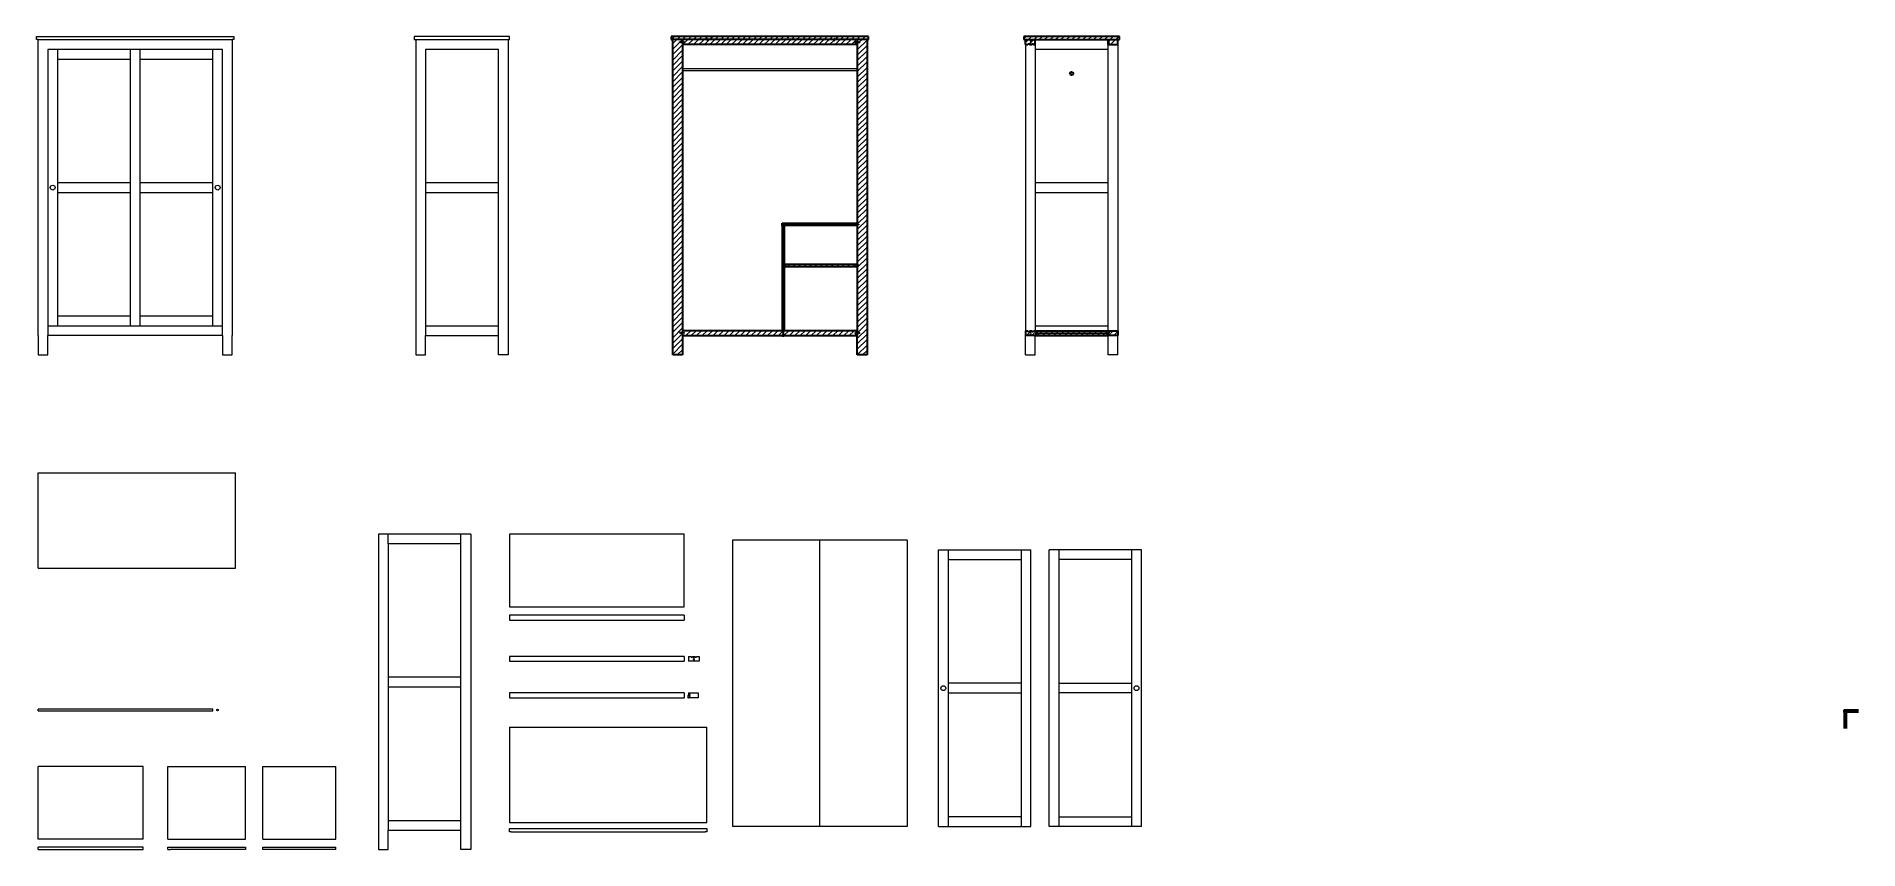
# Model space of a CAD drawing. Header units: millimetres. Extents: x 1047 to 2173, y 1459 to 1962.
import ezdxf

# ---------------------------------------------------------------- set-up
doc = ezdxf.new("R2010")
doc.units = ezdxf.units.MM
doc.linetypes.add('DASHED', pattern=[0.75, 0.5, -0.25])
for name, color, linetype, lineweight in [('arredi', 7, 'Continuous', 30), ('sezionata', 2, 'Continuous', 18), ('Struttura', 8, 'Continuous', 18)]:
    doc.layers.add(name, color=color, linetype=linetype, lineweight=lineweight)
doc.layers.add('giunzioni', color=5, linetype='Continuous')

msp = doc.modelspace()

# ---------------------------------------------------------------- linework, layer by layer
at = {"layer": 'arredi'}
for p, q in [((1561.1, 1962.1), (1439.1, 1962.1)), ((1439.1, 1962.1), (1439.1, 1960.1)), ((1439.1, 1960.1), (1440.1, 1960.1)), ((1560.1, 1960.1), (1440.1, 1960.1)), ((1440.1, 1765.1), (1440.1, 1960.1)), ((1446.1, 1960.1), (1446.1, 1765.1)), ((1554.1, 1960.1), (1554.1, 1777.1)), ((1560.1, 1960.1), (1560.1, 1765.1)), ((1560.1, 1960.1), (1561.1, 1960.1)), ((1561.1, 1960.1), (1561.1, 1962.1)), ((1716.1, 1962.1), (1657.1, 1962.1)), ((1657.1, 1962.1), (1657.1, 1960.1)), ((1657.1, 1960.1), (1716.1, 1960.1)), ((1657.1, 1960.1), (1658.1, 1960.1)), ((1658.1, 1957.1), (1658.1, 1960.1)), ((1664.1, 1957.1), (1664.1, 1960.1)), ((1709.1, 1957.1), (1709.1, 1960.1)), ((1715.1, 1957.1), (1715.1, 1960.1)), ((1716.1, 1960.1), (1716.1, 1962.1)), ((1554.1, 1957.1), (1446.1, 1957.1)), ((1658.1, 1957.1), (1659.6, 1957.1)), ((1659.6, 1957.1), (1659.6, 1957.6)), ((1659.6, 1957.6), (1660.6, 1957.6)), ((1660.6, 1957.6), (1660.6, 1957.1)), ((1660.6, 1957.1), (1662.1, 1957.1)), ((1662.1, 1957.1), (1662.1, 1957.6)), ((1662.1, 1957.6), (1663.1, 1957.6)), ((1663.1, 1957.6), (1663.1, 1957.1)), ((1663.1, 1957.1), (1664.1, 1957.1)), ((1709.1, 1957.1), (1715.1, 1957.1)), ((1507.6, 1845.1), (1507.6, 1846.6)), ((1507.6, 1846.6), (1554.1, 1846.6)), ((1554.1, 1845.1), (1507.6, 1845.1)), ((1507.6, 1845.1), (1507.6, 1780.1)), ((1508.1, 1845.8), (1508.1, 1845.1)), ((1508.1, 1845.8), (1508.5, 1845.8)), ((1508.1, 1844.3), (1508.1, 1845.1)), ((1508.1, 1844.3), (1508.5, 1844.3)), ((1508.5, 1845.8), (1508.5, 1845.1)), ((1508.5, 1844.3), (1508.5, 1845.1)), ((1509.1, 1780.1), (1509.1, 1845.1)), ((1553.3, 1846), (1554.1, 1846)), ((1553.3, 1846), (1553.3, 1845.6)), ((1553.3, 1845.6), (1554.1, 1845.6)), ((1554.8, 1846), (1554.1, 1846)), ((1554.8, 1845.6), (1554.1, 1845.6)), ((1554.8, 1846), (1554.8, 1845.6)), ((1509.1, 1821.2), (1554.1, 1821.2)), ((1554.1, 1819.7), (1509.1, 1819.7)), ((1554.1, 1780.1), (1446.1, 1780.1)), ((1554.1, 1777.1), (1554.1, 1780.1)), ((1658.1, 1780.1), (1659.6, 1780.1)), ((1658.1, 1780.1), (1658.1, 1777.1)), ((1659.6, 1780.1), (1659.6, 1779.6)), ((1660.6, 1779.6), (1660.6, 1780.1)), ((1660.6, 1780.1), (1662.1, 1780.1)), ((1662.1, 1780.1), (1662.1, 1779.6)), ((1663.1, 1779.6), (1663.1, 1780.1)), ((1663.1, 1780.1), (1664.1, 1780.1)), ((1664.1, 1780.1), (1664.1, 1778.6)), ((1664.1, 1780.1), (1709.1, 1780.1)), ((1709.1, 1780.1), (1715.1, 1780.1)), ((1715.1, 1780.1), (1715.1, 1777.1)), ((1446.1, 1777.1), (1554.1, 1777.1)), ((1554.1, 1765.1), (1554.1, 1777.1)), ((1664.1, 1777.1), (1658.1, 1777.1)), ((1659.6, 1779.6), (1660.6, 1779.6)), ((1662.1, 1779.6), (1663.1, 1779.6)), ((1664.1, 1778.6), (1664.6, 1778.6)), ((1664.1, 1777.1), (1709.1, 1777.1)), ((1664.6, 1778.6), (1664.6, 1777.1)), ((1664.6, 1778.6), (1709.1, 1778.6)), ((1708.6, 1778.6), (1708.6, 1777.1)), ((1715.1, 1777.1), (1709.1, 1777.1)), ((1446.1, 1765.1), (1440.1, 1765.1)), ((1560.1, 1765.1), (1554.1, 1765.1)), ((2164.2, 1544.2), (2164.2, 1545.7)), ((2164.2, 1545.7), (2173.1, 1545.7)), ((2173.1, 1544.2), (2164.2, 1544.2)), ((2164.2, 1544.2), (2164.2, 1534.2)), ((2165.7, 1534.2), (2165.7, 1544.2))]:
    msp.add_line(p, q, dxfattribs=at)
msp.add_circle((1686.6, 1939.1), 1, dxfattribs=at)
at = {"layer": 'giunzioni'}
for p, q in [((1461.6, 1960.7), (1461.7, 1960.8)), ((1461.6, 1960.7), (1461.6, 1959.4)), ((1461.9, 1960.8), (1461.7, 1960.8)), ((1462, 1960.7), (1461.9, 1960.8)), ((1462, 1960.7), (1462, 1959.4)), ((1539.7, 1960.7), (1539.8, 1960.8)), ((1539.7, 1960.7), (1539.7, 1959.4)), ((1540, 1960.8), (1539.8, 1960.8)), ((1540, 1960.7), (1540, 1960.8)), ((1540, 1960.7), (1540, 1959.4)), ((1444.2, 1958.7), (1444.2, 1958.6)), ((1444.3, 1958.5), (1444.4, 1958.8)), ((1444.4, 1958.5), (1444.4, 1958.8)), ((1444.4, 1958.5), (1444.5, 1958.8)), ((1444.5, 1958.5), (1444.6, 1958.8)), ((1444.6, 1958.5), (1444.7, 1958.8)), ((1444.7, 1958.5), (1444.7, 1958.8)), ((1444.7, 1958.5), (1444.8, 1958.8)), ((1444.8, 1958.5), (1444.9, 1958.8)), ((1444.9, 1958.9), (1444.9, 1958.4)), ((1446.1, 1958.8), (1445, 1958.8)), ((1445, 1958.6), (1445, 1958.6)), ((1445, 1958.5), (1446.1, 1958.5)), ((1445, 1958.5), (1445, 1958.5)), ((1445.1, 1958.7), (1446, 1958.7)), ((1446, 1958.7), (1445.1, 1958.7)), ((1446, 1958.6), (1445.1, 1958.6)), ((1446, 1958.6), (1445.1, 1958.6)), ((1446.1, 1958.6), (1446.1, 1958.6)), ((1446.1, 1958.5), (1446.1, 1958.5)), ((1446.2, 1958.9), (1446.2, 1958.4)), ((1446.4, 1958.7), (1446.2, 1958.7)), ((1446.4, 1958.6), (1446.2, 1958.6)), ((1461.6, 1959.4), (1461.7, 1959.4)), ((1461.7, 1959.4), (1461.9, 1959.4)), ((1461.9, 1959.4), (1461.7, 1959.4)), ((1462, 1959.4), (1461.9, 1959.4)), ((1539.7, 1959.4), (1539.8, 1959.4)), ((1539.8, 1959.4), (1540, 1959.4)), ((1540, 1959.4), (1539.8, 1959.4)), ((1540, 1959.4), (1540, 1959.4)), ((1553.5, 1958.6), (1553.7, 1958.6)), ((1553.5, 1958.5), (1553.7, 1958.5)), ((1553.7, 1958.7), (1553.7, 1958.3)), ((1553.8, 1958.6), (1554.8, 1958.6)), ((1553.8, 1958.5), (1553.8, 1958.5)), ((1554.8, 1958.4), (1553.8, 1958.4)), ((1553.8, 1958.4), (1553.8, 1958.4)), ((1554.8, 1958.6), (1553.9, 1958.6)), ((1553.9, 1958.6), (1554.8, 1958.6)), ((1553.9, 1958.5), (1554.8, 1958.5)), ((1553.9, 1958.4), (1554.8, 1958.4)), ((1554.8, 1958.5), (1554.8, 1958.5)), ((1554.8, 1958.4), (1554.8, 1958.4)), ((1555, 1958.7), (1555, 1958.3)), ((1555.1, 1958.4), (1555, 1958.6)), ((1555.2, 1958.4), (1555.1, 1958.6)), ((1555.2, 1958.4), (1555.2, 1958.6)), ((1555.3, 1958.4), (1555.2, 1958.6)), ((1555.4, 1958.4), (1555.3, 1958.6)), ((1555.5, 1958.4), (1555.4, 1958.6)), ((1555.4, 1958.4), (1555.4, 1958.6)), ((1555.6, 1958.4), (1555.5, 1958.6)), ((1555.7, 1958.6), (1555.7, 1958.4)), ((1508.1, 1845.7), (1508.2, 1845.8)), ((1508.1, 1845.7), (1508.1, 1844.4)), ((1508.1, 1844.4), (1508.2, 1844.4)), ((1508.4, 1845.8), (1508.2, 1845.8)), ((1508.2, 1844.4), (1508.4, 1844.4)), ((1508.4, 1844.4), (1508.2, 1844.4)), ((1508.5, 1845.7), (1508.4, 1845.8)), ((1508.5, 1844.4), (1508.4, 1844.4)), ((1508.5, 1845.7), (1508.5, 1844.4)), ((1553.4, 1846), (1554.7, 1846)), ((1553.4, 1846), (1553.4, 1845.9)), ((1553.4, 1845.9), (1553.4, 1845.7)), ((1553.4, 1845.7), (1554.7, 1845.7)), ((1553.4, 1845.7), (1553.4, 1845.7)), ((1554.7, 1846), (1554.8, 1845.9)), ((1554.7, 1845.7), (1554.8, 1845.7)), ((1554.8, 1845.7), (1554.8, 1845.9)), ((1554.8, 1845.9), (1554.8, 1845.7)), ((1508.4, 1820.6), (1508.4, 1820.4)), ((1508.4, 1820.6), (1509.7, 1820.6)), ((1508.4, 1820.6), (1508.4, 1820.6)), ((1508.4, 1820.3), (1508.4, 1820.4)), ((1508.4, 1820.3), (1509.7, 1820.3)), ((1509.7, 1820.6), (1509.8, 1820.6)), ((1509.7, 1820.3), (1509.8, 1820.4)), ((1509.8, 1820.4), (1509.8, 1820.6)), ((1509.8, 1820.6), (1509.8, 1820.4)), ((1553.4, 1820.7), (1553.4, 1820.5)), ((1553.4, 1820.7), (1554.7, 1820.7)), ((1553.4, 1820.7), (1553.4, 1820.7)), ((1553.4, 1820.4), (1553.4, 1820.5)), ((1553.4, 1820.4), (1554.7, 1820.4)), ((1554.7, 1820.7), (1554.8, 1820.7)), ((1554.7, 1820.4), (1554.8, 1820.5)), ((1554.8, 1820.5), (1554.8, 1820.7)), ((1554.8, 1820.7), (1554.8, 1820.5)), ((1508.1, 1782), (1508.5, 1782.1)), ((1508.1, 1781.8), (1508.5, 1781.8)), ((1508.1, 1781.8), (1508.5, 1781.8)), ((1508.1, 1781.6), (1508.5, 1781.6)), ((1508.1, 1781.4), (1508.5, 1781.4)), ((1508.1, 1781.2), (1508.5, 1781.2)), ((1508.1, 1781), (1508.5, 1781)), ((1508.1, 1780.7), (1508.5, 1780.8)), ((1508.1, 1780.5), (1508.5, 1780.6)), ((1508.1, 1780.3), (1508.5, 1780.3)), ((1508.1, 1780.1), (1508.5, 1780.1)), ((1508.1, 1779.9), (1508.5, 1779.9)), ((1508.1, 1779.7), (1508.5, 1779.7)), ((1508.2, 1781.8), (1508.2, 1782.3)), ((1508.4, 1782.3), (1508.2, 1782.3)), ((1508.2, 1780.8), (1508.2, 1781.8)), ((1508.2, 1778.4), (1508.2, 1781)), ((1508.4, 1781.8), (1508.4, 1782.3)), ((1508.4, 1780.8), (1508.4, 1781.8)), ((1508.4, 1778.4), (1508.4, 1781)), ((1444.2, 1778.9), (1444.2, 1778.8)), ((1444.3, 1778.7), (1444.4, 1778.9)), ((1444.4, 1778.7), (1444.4, 1778.9)), ((1444.4, 1778.7), (1444.5, 1778.9)), ((1444.5, 1778.7), (1444.6, 1778.9)), ((1444.6, 1778.7), (1444.7, 1778.9)), ((1444.7, 1778.7), (1444.7, 1778.9)), ((1444.7, 1778.7), (1444.8, 1778.9)), ((1444.8, 1778.7), (1444.9, 1778.9)), ((1444.9, 1779), (1444.9, 1778.6)), ((1446.1, 1778.9), (1445, 1778.9)), ((1445, 1778.8), (1445, 1778.8)), ((1445, 1778.7), (1446.1, 1778.7)), ((1445, 1778.7), (1445, 1778.7)), ((1445.1, 1778.9), (1446, 1778.9)), ((1446, 1778.9), (1445.1, 1778.9)), ((1446, 1778.8), (1445.1, 1778.8)), ((1446, 1778.7), (1445.1, 1778.7)), ((1446.1, 1778.8), (1446.1, 1778.8)), ((1446.1, 1778.7), (1446.1, 1778.7)), ((1446.2, 1779), (1446.2, 1778.6)), ((1446.4, 1778.9), (1446.2, 1778.9)), ((1446.4, 1778.8), (1446.2, 1778.8)), ((1508.1, 1779.5), (1508.5, 1779.5)), ((1508.1, 1779.5), (1508.5, 1779.5)), ((1508.1, 1779.2), (1508.5, 1779.3)), ((1508.1, 1779), (1508.5, 1779)), ((1508.1, 1778.8), (1508.5, 1778.8)), ((1508.1, 1778.6), (1508.5, 1778.6)), ((1508.1, 1778.4), (1508.5, 1778.4)), ((1508.2, 1778.4), (1508.1, 1778.2)), ((1508.1, 1777.1), (1508.1, 1778.2)), ((1508.1, 1778.2), (1508.5, 1778.2)), ((1508.5, 1778.2), (1508.4, 1778.4)), ((1508.5, 1777.1), (1508.5, 1778.2)), ((1553.5, 1778.7), (1553.7, 1778.7)), ((1553.5, 1778.6), (1553.7, 1778.6)), ((1553.7, 1778.8), (1553.7, 1778.4)), ((1553.8, 1778.8), (1554.8, 1778.8)), ((1553.8, 1778.6), (1553.8, 1778.6)), ((1554.8, 1778.5), (1553.8, 1778.5)), ((1553.8, 1778.5), (1553.8, 1778.5)), ((1554.8, 1778.7), (1553.9, 1778.7)), ((1553.9, 1778.7), (1554.8, 1778.7)), ((1553.9, 1778.6), (1554.8, 1778.6)), ((1553.9, 1778.5), (1554.8, 1778.5)), ((1554.8, 1778.6), (1554.8, 1778.6)), ((1554.8, 1778.5), (1554.8, 1778.5)), ((1555.1, 1778.5), (1555, 1778.8)), ((1555, 1778.8), (1555, 1778.4)), ((1555.2, 1778.5), (1555.1, 1778.8)), ((1555.2, 1778.5), (1555.2, 1778.8)), ((1555.3, 1778.5), (1555.2, 1778.8)), ((1555.4, 1778.5), (1555.3, 1778.8)), ((1555.5, 1778.5), (1555.4, 1778.8)), ((1555.4, 1778.5), (1555.4, 1778.8)), ((1555.6, 1778.5), (1555.5, 1778.8)), ((1555.7, 1778.7), (1555.7, 1778.6)), ((2164.8, 1543.5), (2164.8, 1544.8)), ((2164.8, 1544.8), (2165.2, 1544.8)), ((2164.8, 1543.5), (2165.2, 1543.5)), ((2165.1, 1544.9), (2164.9, 1544.9)), ((2164.9, 1543.5), (2164.9, 1544.8)), ((2165.1, 1543.4), (2164.9, 1543.4)), ((2165, 1543.5), (2165, 1544.8)), ((2165.1, 1543.5), (2165.1, 1544.8)), ((2165.1, 1543.5), (2165.1, 1544.8)), ((2165.2, 1543.5), (2165.2, 1544.8))]:
    msp.add_line(p, q, dxfattribs=at)
at = {"layer": 'giunzioni', "linetype": 'Continuous'}
for p, q in [((1507.7, 1777.1), (1507.7, 1776.9)), ((1509, 1777.1), (1507.7, 1777.1)), ((1508.4, 1776.7), (1508.2, 1776.7)), ((1509, 1777.1), (1509, 1776.9))]:
    msp.add_line(p, q, dxfattribs=at)
at = {"layer": 'giunzioni', "linetype": 'DASHED'}
for p, q in [((1508.5, 1776.9), (1508.1, 1776.9)), ((1508.1, 1776.7), (1508.1, 1776.9)), ((1508.2, 1776.7), (1508.2, 1776.9)), ((1508.4, 1776.7), (1508.4, 1776.9)), ((1508.5, 1776.7), (1508.5, 1776.9))]:
    msp.add_line(p, q, dxfattribs=at)
at = {"layer": 'giunzioni'}
for points in [[(1444.9, 1958.7), (1444.2, 1958.7)], [(1444.2, 1958.6), (1444.9, 1958.6)], [(1555, 1958.6), (1555.7, 1958.6)], [(1555.7, 1958.4), (1555, 1958.4)], [(1444.9, 1778.9), (1444.2, 1778.9)], [(1444.2, 1778.8), (1444.9, 1778.8)], [(1555, 1778.7), (1555.7, 1778.7)], [(1555.7, 1778.6), (1555, 1778.6)]]:
    msp.add_lwpolyline(points, dxfattribs=at)
for centre, radius, start, end in [((1445.1, 1958.9), 0.152, 204.283, 261.9773), ((1445.1, 1958.4), 0.152, 98.0228, 155.7171), ((1445.1, 1958.8), 0.0585, 210, 270), ((1445.1, 1958.6), 0.0585, 90, 180), ((1445.1, 1958.6), 0.0585, 180, 270), ((1445.1, 1958.5), 0.0585, 90, 150), ((1446, 1958.8), 0.0585, 270, 330), ((1446, 1958.6), 0.0585, 0, 90), ((1446, 1958.6), 0.0585, 270, 0), ((1446, 1958.5), 0.0585, 30, 90), ((1446.1, 1958.9), 0.152, 278.0228, 335.7171), ((1446.1, 1958.4), 0.152, 24.283, 81.9773), ((1553.8, 1958.8), 0.152, 204.2829, 261.9772), ((1553.8, 1958.2), 0.152, 98.0227, 155.717), ((1553.9, 1958.5), 0.0585, 90, 180), ((1553.9, 1958.7), 0.0585, 210, 270), ((1553.9, 1958.5), 0.0585, 180, 270), ((1553.9, 1958.4), 0.0585, 90, 150), ((1554.8, 1958.8), 0.152, 278.0227, 335.717), ((1554.8, 1958.5), 0.0585, 360, 90), ((1554.8, 1958.7), 0.0585, 270, 330), ((1554.8, 1958.5), 0.0585, 270, 360), ((1554.8, 1958.2), 0.152, 24.2829, 81.9772), ((1554.8, 1958.4), 0.0585, 30, 90), ((1445.1, 1779.1), 0.152, 204.283, 261.9773), ((1445.1, 1778.6), 0.152, 98.0228, 155.7171), ((1445.1, 1778.8), 0.0585, 90, 180), ((1445.1, 1779), 0.0585, 210, 270), ((1445.1, 1778.8), 0.0585, 180, 270), ((1445.1, 1778.7), 0.0585, 90, 150), ((1446, 1778.8), 0.0585, 0, 90), ((1446, 1779), 0.0585, 270, 330), ((1446, 1778.8), 0.0585, 270, 0), ((1446, 1778.7), 0.0585, 30, 90), ((1446.1, 1779.1), 0.152, 278.0228, 335.7171), ((1446.1, 1778.6), 0.152, 24.283, 81.9773), ((1553.8, 1778.9), 0.152, 204.2829, 261.9772), ((1553.8, 1778.4), 0.152, 98.0227, 155.717), ((1553.9, 1778.8), 0.0585, 210, 270), ((1553.9, 1778.6), 0.0585, 90, 180), ((1553.9, 1778.6), 0.0585, 180, 270), ((1553.9, 1778.5), 0.0585, 90, 150), ((1554.8, 1778.9), 0.152, 278.0227, 335.717), ((1554.8, 1778.8), 0.0585, 270, 330), ((1554.8, 1778.6), 0.0585, 360, 90), ((1554.8, 1778.6), 0.0585, 270, 360), ((1554.8, 1778.4), 0.152, 24.2829, 81.9772), ((1554.8, 1778.5), 0.0585, 30, 90)]:
    msp.add_arc(centre, radius, start, end, dxfattribs=at)
at = {"layer": 'giunzioni', "linetype": 'Continuous'}
for centre, radius, start, end in [((1508.3, 1777.8), 1.1, 235.237, 267.7461), ((1508.3, 1777.9), 1.19, 272.9028, 303.3985)]:
    msp.add_arc(centre, radius, start, end, dxfattribs=at)
at = {"layer": 'giunzioni'}
for points in [[(2164.8, 1544.8), (2164.8, 1544.9), (2164.9, 1544.9), (2164.9, 1544.9)], [(2164.8, 1543.5), (2164.8, 1543.5), (2164.9, 1543.4), (2164.9, 1543.4)], [(2165.2, 1544.8), (2165.2, 1544.9), (2165.2, 1544.9), (2165.1, 1544.9)], [(2165.1, 1543.4), (2165.2, 1543.4), (2165.2, 1543.5), (2165.2, 1543.5)]]:
    msp.add_open_spline(points, degree=3, dxfattribs=at)
at = {"layer": 'sezionata', "linetype": 'Continuous'}
for p, q in [((1439.1, 1960.1), (1441.1, 1962.1)), ((1440.1, 1957.7), (1444.5, 1962.1)), ((1440.1, 1954.3), (1447.9, 1962.1)), ((1446.1, 1957.1), (1451.3, 1962.1)), ((1449.4, 1957.1), (1454.6, 1962.1)), ((1452.8, 1957.1), (1458, 1962.1)), ((1456.2, 1957.1), (1461.4, 1962.1)), ((1462, 1959.5), (1464.7, 1962.1)), ((1462.9, 1957.1), (1468.1, 1962.1)), ((1466.3, 1957.1), (1471.5, 1962.1)), ((1469.7, 1957.1), (1474.8, 1962.1)), ((1473, 1957.1), (1478.2, 1962.1)), ((1476.4, 1957.1), (1481.6, 1962.1)), ((1479.8, 1957.1), (1484.9, 1962.1)), ((1483.1, 1957.1), (1488.3, 1962.1)), ((1486.5, 1957.1), (1491.7, 1962.1)), ((1489.9, 1957.1), (1495, 1962.1)), ((1493.2, 1957.1), (1498.4, 1962.1)), ((1496.6, 1957.1), (1501.8, 1962.1)), ((1500, 1957.1), (1505.1, 1962.1)), ((1503.3, 1957.1), (1508.5, 1962.1)), ((1506.7, 1957.1), (1511.9, 1962.1)), ((1510.1, 1957.1), (1515.2, 1962.1)), ((1513.4, 1957.1), (1518.6, 1962.1)), ((1516.8, 1957.1), (1522, 1962.1)), ((1520.2, 1957.1), (1525.3, 1962.1)), ((1523.5, 1957.1), (1528.7, 1962.1)), ((1526.9, 1957.1), (1532.1, 1962.1)), ((1530.3, 1957.1), (1535.4, 1962.1)), ((1533.6, 1957.1), (1538.8, 1962.1)), ((1540.1, 1960.1), (1542.2, 1962.1)), ((1540.4, 1957.1), (1545.5, 1962.1)), ((1543.7, 1957.1), (1548.9, 1962.1)), ((1547.1, 1957.1), (1552.3, 1962.1)), ((1550.5, 1957.1), (1555.6, 1962.1)), ((1553.8, 1957.1), (1559, 1962.1)), ((1657.1, 1960.7), (1658.5, 1962.1)), ((1658.1, 1958.3), (1661.8, 1962.1)), ((1661.3, 1958.4), (1665.2, 1962.1)), ((1666.6, 1960.1), (1668.6, 1962.1)), ((1669.9, 1960.1), (1671.9, 1962.1)), ((1673.3, 1960.1), (1675.3, 1962.1)), ((1676.7, 1960.1), (1678.7, 1962.1)), ((1680, 1960.1), (1682, 1962.1)), ((1683.4, 1960.1), (1685.4, 1962.1)), ((1686.8, 1960.1), (1688.8, 1962.1)), ((1690.1, 1960.1), (1692.1, 1962.1)), ((1693.5, 1960.1), (1695.5, 1962.1)), ((1696.9, 1960.1), (1698.9, 1962.1)), ((1700.2, 1960.1), (1702.2, 1962.1)), ((1703.6, 1960.1), (1705.6, 1962.1)), ((1707, 1960.1), (1709, 1962.1)), ((1709.1, 1958.8), (1712.3, 1962.1)), ((1710.7, 1957.1), (1715.7, 1962.1)), ((1440.1, 1950.9), (1446.1, 1956.9)), ((1440.1, 1947.5), (1446.1, 1953.5)), ((1440.1, 1944.2), (1446.1, 1950.2)), ((1459.6, 1957.1), (1461.9, 1959.3)), ((1537, 1957.1), (1539.7, 1959.7)), ((1554.1, 1953.8), (1560.1, 1959.8)), ((1554.1, 1950.4), (1560.1, 1956.4)), ((1554.1, 1947.1), (1560.1, 1953.1)), ((1554.1, 1943.7), (1560.1, 1949.7)), ((1660.6, 1957.6), (1661.1, 1958.1)), ((1663.6, 1957.1), (1664.1, 1957.6)), ((1440.1, 1940.8), (1446.1, 1946.8)), ((1440.1, 1937.4), (1446.1, 1943.4)), ((1440.1, 1934.1), (1446.1, 1940.1)), ((1554.1, 1940.3), (1560.1, 1946.3)), ((1554.1, 1936.9), (1560.1, 1942.9)), ((1554.1, 1933.6), (1560.1, 1939.6)), ((1685.6, 1938.7), (1686.9, 1940)), ((1440.1, 1930.7), (1446.1, 1936.7)), ((1440.1, 1927.3), (1446.1, 1933.3)), ((1440.1, 1924), (1446.1, 1930)), ((1440.1, 1920.6), (1446.1, 1926.6)), ((1554.1, 1930.2), (1560.1, 1936.2)), ((1554.1, 1926.8), (1560.1, 1932.8)), ((1554.1, 1923.5), (1560.1, 1929.5)), ((1440.1, 1917.2), (1446.1, 1923.2)), ((1440.1, 1913.9), (1446.1, 1919.9)), ((1440.1, 1910.5), (1446.1, 1916.5)), ((1554.1, 1920.1), (1560.1, 1926.1)), ((1554.1, 1916.7), (1560.1, 1922.7)), ((1554.1, 1913.4), (1560.1, 1919.4)), ((1554.1, 1910), (1560.1, 1916)), ((1440.1, 1907.1), (1446.1, 1913.1)), ((1440.1, 1903.8), (1446.1, 1909.8)), ((1440.1, 1900.4), (1446.1, 1906.4)), ((1554.1, 1906.6), (1560.1, 1912.6)), ((1554.1, 1903.3), (1560.1, 1909.3)), ((1554.1, 1899.9), (1560.1, 1905.9)), ((1440.1, 1897), (1446.1, 1903)), ((1440.1, 1893.7), (1446.1, 1899.7)), ((1440.1, 1890.3), (1446.1, 1896.3)), ((1440.1, 1886.9), (1446.1, 1892.9)), ((1554.1, 1896.5), (1560.1, 1902.5)), ((1554.1, 1893.2), (1560.1, 1899.2)), ((1554.1, 1889.8), (1560.1, 1895.8)), ((1554.1, 1886.4), (1560.1, 1892.4)), ((1440.1, 1883.6), (1446.1, 1889.6)), ((1440.1, 1880.2), (1446.1, 1886.2)), ((1440.1, 1876.8), (1446.1, 1882.8)), ((1554.1, 1883.1), (1560.1, 1889.1)), ((1554.1, 1879.7), (1560.1, 1885.7)), ((1554.1, 1876.3), (1560.1, 1882.3)), ((1440.1, 1873.5), (1446.1, 1879.5)), ((1440.1, 1870.1), (1446.1, 1876.1)), ((1440.1, 1866.7), (1446.1, 1872.7)), ((1554.1, 1873), (1560.1, 1879)), ((1554.1, 1869.6), (1560.1, 1875.6)), ((1554.1, 1866.2), (1560.1, 1872.2)), ((1440.1, 1863.4), (1446.1, 1869.4)), ((1440.1, 1860), (1446.1, 1866)), ((1440.1, 1856.6), (1446.1, 1862.6)), ((1440.1, 1853.3), (1446.1, 1859.3)), ((1554.1, 1862.9), (1560.1, 1868.9)), ((1554.1, 1859.5), (1560.1, 1865.5)), ((1554.1, 1856.1), (1560.1, 1862.1)), ((1554.1, 1852.8), (1560.1, 1858.8)), ((1440.1, 1849.9), (1446.1, 1855.9)), ((1440.1, 1846.5), (1446.1, 1852.5)), ((1440.1, 1843.2), (1446.1, 1849.2)), ((1554.1, 1849.4), (1560.1, 1855.4)), ((1554.1, 1846), (1560.1, 1852)), ((1554.1, 1842.7), (1560.1, 1848.7)), ((1440.1, 1839.8), (1446.1, 1845.8)), ((1440.1, 1836.4), (1446.1, 1842.4)), ((1440.1, 1833.1), (1446.1, 1839.1)), ((1507.6, 1843.3), (1509.1, 1844.8)), ((1507.6, 1836.6), (1509.1, 1838.1)), ((1509.4, 1845.1), (1510.9, 1846.6)), ((1512.7, 1845.1), (1514.2, 1846.6)), ((1516.1, 1845.1), (1517.6, 1846.6)), ((1519.5, 1845.1), (1521, 1846.6)), ((1522.8, 1845.1), (1524.3, 1846.6)), ((1526.2, 1845.1), (1527.7, 1846.6)), ((1529.6, 1845.1), (1531.1, 1846.6)), ((1532.9, 1845.1), (1534.4, 1846.6)), ((1536.3, 1845.1), (1537.8, 1846.6)), ((1539.7, 1845.1), (1541.2, 1846.6)), ((1543, 1845.1), (1544.5, 1846.6)), ((1546.4, 1845.1), (1547.9, 1846.6)), ((1549.8, 1845.1), (1551.3, 1846.6)), ((1554.1, 1839.3), (1560.1, 1845.3)), ((1554.1, 1835.9), (1560.1, 1841.9)), ((1554.1, 1832.6), (1560.1, 1838.6)), ((1440.1, 1829.7), (1446.1, 1835.7)), ((1440.1, 1826.3), (1446.1, 1832.3)), ((1440.1, 1822.9), (1446.1, 1828.9)), ((1440.1, 1819.6), (1446.1, 1825.6)), ((1507.6, 1833.2), (1509.1, 1834.7)), ((1507.6, 1829.8), (1509.1, 1831.3)), ((1507.6, 1826.5), (1509.1, 1828)), ((1554.1, 1829.2), (1560.1, 1835.2)), ((1554.1, 1825.8), (1560.1, 1831.8)), ((1554.1, 1822.5), (1560.1, 1828.5)), ((1554.1, 1819.1), (1560.1, 1825.1)), ((1440.1, 1816.2), (1446.1, 1822.2)), ((1440.1, 1812.8), (1446.1, 1818.8)), ((1440.1, 1809.5), (1446.1, 1815.5)), ((1507.6, 1823.1), (1509.1, 1824.6)), ((1507.6, 1819.7), (1508.3, 1820.5)), ((1507.6, 1816.4), (1509.1, 1817.9)), ((1507.6, 1813), (1509.1, 1814.5)), ((1508.5, 1820.7), (1509.1, 1821.2)), ((1511, 1819.7), (1512.5, 1821.2)), ((1514.3, 1819.7), (1515.8, 1821.2)), ((1517.7, 1819.7), (1519.2, 1821.2)), ((1521.1, 1819.7), (1522.6, 1821.2)), ((1524.4, 1819.7), (1525.9, 1821.2)), ((1527.8, 1819.7), (1529.3, 1821.2)), ((1531.2, 1819.7), (1532.7, 1821.2)), ((1534.5, 1819.7), (1536, 1821.2)), ((1537.9, 1819.7), (1539.4, 1821.2)), ((1541.3, 1819.7), (1542.8, 1821.2)), ((1544.6, 1819.7), (1546.1, 1821.2)), ((1548, 1819.7), (1549.5, 1821.2)), ((1551.4, 1819.7), (1552.9, 1821.2)), ((1554.1, 1815.7), (1560.1, 1821.7)), ((1554.1, 1812.3), (1560.1, 1818.3)), ((1554.1, 1809), (1560.1, 1815)), ((1440.1, 1806.1), (1446.1, 1812.1)), ((1440.1, 1802.7), (1446.1, 1808.7)), ((1440.1, 1799.4), (1446.1, 1805.4)), ((1507.6, 1809.6), (1509.1, 1811.1)), ((1507.6, 1806.3), (1509.1, 1807.8)), ((1507.6, 1802.9), (1509.1, 1804.4)), ((1554.1, 1805.6), (1560.1, 1811.6)), ((1554.1, 1802.2), (1560.1, 1808.2)), ((1554.1, 1798.9), (1560.1, 1804.9)), ((1440.1, 1796), (1446.1, 1802)), ((1440.1, 1792.6), (1446.1, 1798.6)), ((1440.1, 1789.3), (1446.1, 1795.3)), ((1440.1, 1785.9), (1446.1, 1791.9)), ((1507.6, 1799.5), (1509.1, 1801)), ((1507.6, 1796.2), (1509.1, 1797.7)), ((1507.6, 1792.8), (1509.1, 1794.3)), ((1554.1, 1795.5), (1560.1, 1801.5)), ((1554.1, 1792.1), (1560.1, 1798.1)), ((1554.1, 1788.8), (1560.1, 1794.8)), ((1554.1, 1785.4), (1560.1, 1791.4)), ((1440.1, 1782.5), (1446.1, 1788.5)), ((1440.1, 1779.2), (1446.1, 1785.2)), ((1440.1, 1775.8), (1446.1, 1781.8)), ((1448.1, 1777.1), (1451.1, 1780.1)), ((1451.5, 1777.1), (1454.5, 1780.1)), ((1454.8, 1777.1), (1457.8, 1780.1)), ((1458.2, 1777.1), (1461.2, 1780.1)), ((1461.6, 1777.1), (1464.6, 1780.1)), ((1464.9, 1777.1), (1467.9, 1780.1)), ((1468.3, 1777.1), (1471.3, 1780.1)), ((1471.7, 1777.1), (1474.7, 1780.1)), ((1475, 1777.1), (1478, 1780.1)), ((1478.4, 1777.1), (1481.4, 1780.1)), ((1481.8, 1777.1), (1484.8, 1780.1)), ((1485.1, 1777.1), (1488.1, 1780.1)), ((1488.5, 1777.1), (1491.5, 1780.1)), ((1491.9, 1777.1), (1494.9, 1780.1)), ((1495.2, 1777.1), (1498.2, 1780.1)), ((1498.6, 1777.1), (1501.6, 1780.1)), ((1502, 1777.1), (1505, 1780.1)), ((1505.4, 1777.1), (1508.1, 1779.8)), ((1507.6, 1789.4), (1509.1, 1790.9)), ((1507.6, 1786.1), (1509.1, 1787.6)), ((1507.6, 1782.7), (1509.1, 1784.2)), ((1508.7, 1777.1), (1511.7, 1780.1)), ((1512.1, 1777.1), (1515.1, 1780.1)), ((1515.5, 1777.1), (1518.5, 1780.1)), ((1518.8, 1777.1), (1521.8, 1780.1)), ((1522.2, 1777.1), (1525.2, 1780.1)), ((1525.6, 1777.1), (1528.6, 1780.1)), ((1528.9, 1777.1), (1531.9, 1780.1)), ((1532.3, 1777.1), (1535.3, 1780.1)), ((1535.7, 1777.1), (1538.7, 1780.1)), ((1539, 1777.1), (1542, 1780.1)), ((1542.4, 1777.1), (1545.4, 1780.1)), ((1545.8, 1777.1), (1548.8, 1780.1)), ((1549.1, 1777.1), (1552.1, 1780.1)), ((1552.5, 1777.1), (1560.1, 1784.7)), ((1554.1, 1782), (1560.1, 1788)), ((1554.1, 1775.3), (1560.1, 1781.3)), ((1658.7, 1777.1), (1661.7, 1780.1)), ((1662, 1777.1), (1665, 1780.1)), ((1665.4, 1777.1), (1668.4, 1780.1)), ((1668.8, 1777.1), (1671.8, 1780.1)), ((1672.1, 1777.1), (1675.1, 1780.1)), ((1675.5, 1777.1), (1678.5, 1780.1)), ((1678.9, 1777.1), (1681.9, 1780.1)), ((1682.3, 1777.1), (1685.3, 1780.1)), ((1685.6, 1777.1), (1688.6, 1780.1)), ((1689, 1777.1), (1692, 1780.1)), ((1692.4, 1777.1), (1695.4, 1780.1)), ((1695.7, 1777.1), (1698.7, 1780.1)), ((1699.1, 1777.1), (1702.1, 1780.1)), ((1702.5, 1777.1), (1705.5, 1780.1)), ((1705.8, 1777.1), (1708.8, 1780.1)), ((1709.2, 1777.1), (1712.2, 1780.1)), ((1440.1, 1772.4), (1446.1, 1778.4)), ((1440.1, 1769.1), (1446.1, 1775.1)), ((1440.1, 1765.7), (1446.1, 1771.7)), ((1554.1, 1771.9), (1560.1, 1777.9)), ((1554.1, 1768.6), (1560.1, 1774.6)), ((1554.1, 1765.2), (1560.1, 1771.2)), ((1712.6, 1777.1), (1715.1, 1779.6)), ((1442.8, 1765.1), (1446.1, 1768.3)), ((1557.3, 1765.1), (1560.1, 1767.8))]:
    msp.add_line(p, q, dxfattribs=at)
at = {"layer": 'Struttura'}
for p, q in [((1046.7, 1960.1), (1046.7, 1962.1)), ((1046.7, 1962.1), (1168.7, 1962.1)), ((1047.7, 1960.1), (1046.7, 1960.1)), ((1047.7, 1783.1), (1047.7, 1960.1)), ((1047.7, 1960.1), (1167.7, 1960.1)), ((1167.7, 1960.1), (1167.7, 1783.1)), ((1168.7, 1960.1), (1167.7, 1960.1)), ((1168.7, 1962.1), (1168.7, 1960.1)), ((1339.2, 1962.1), (1280.2, 1962.1)), ((1280.2, 1962.1), (1280.2, 1960.1)), ((1280.2, 1960.1), (1339.2, 1960.1)), ((1280.2, 1960.1), (1281.2, 1960.1)), ((1281.2, 1960.1), (1281.2, 1765.1)), ((1338.2, 1960.1), (1338.2, 1765.1)), ((1339.2, 1960.1), (1339.2, 1962.1)), ((1461.6, 1960.8), (1461.6, 1960.1)), ((1461.6, 1960.8), (1462, 1960.8)), ((1461.6, 1959.3), (1461.6, 1960.1)), ((1462, 1960.8), (1462, 1960.1)), ((1462, 1959.3), (1462, 1960.1)), ((1539.7, 1960.8), (1539.7, 1960.1)), ((1539.7, 1960.8), (1540.1, 1960.8)), ((1539.7, 1959.3), (1539.7, 1960.1)), ((1540.1, 1960.8), (1540.1, 1960.1)), ((1540.1, 1959.3), (1540.1, 1960.1)), ((1658.1, 1960.1), (1715.1, 1960.1)), ((1161.7, 1954.1), (1053.7, 1954.1)), ((1053.7, 1954.1), (1053.7, 1777.1)), ((1059.7, 1954.1), (1059.7, 1783.1)), ((1104.7, 1954.1), (1104.7, 1783.1)), ((1110.7, 1783.1), (1110.7, 1954.1)), ((1155.7, 1783.1), (1155.7, 1954.1)), ((1161.7, 1777.1), (1161.7, 1954.1)), ((1332.2, 1954.1), (1287.2, 1954.1)), ((1287.2, 1954.1), (1287.2, 1777.1)), ((1332.2, 1777.1), (1332.2, 1954.1)), ((1444.9, 1958.9), (1444.9, 1958.4)), ((1444.9, 1958.9), (1446.5, 1958.9)), ((1444.9, 1958.4), (1446.5, 1958.4)), ((1446.8, 1958.4), (1446.8, 1959)), ((1446.8, 1958.9), (1446.9, 1958.9)), ((1447.1, 1958.4), (1446.8, 1958.4)), ((1446.9, 1958.9), (1446.9, 1959)), ((1461.6, 1959.3), (1462, 1959.3)), ((1539.7, 1959.3), (1540.1, 1959.3)), ((1552.8, 1958.3), (1553.1, 1958.3)), ((1553, 1958.7), (1553, 1958.9)), ((1553.1, 1958.7), (1553, 1958.7)), ((1553.1, 1958.3), (1553.1, 1958.9)), ((1555, 1958.7), (1553.4, 1958.7)), ((1555, 1958.3), (1553.4, 1958.3)), ((1555, 1958.7), (1555, 1958.3)), ((1658.1, 1957.1), (1658.1, 1780.1)), ((1664.1, 1957.1), (1664.1, 1780.1)), ((1709.1, 1954.1), (1664.1, 1954.1)), ((1709.1, 1778.6), (1709.1, 1957.1)), ((1715.1, 1957.1), (1715.1, 1780.1)), ((1059.7, 1948.1), (1104.7, 1948.1)), ((1110.7, 1948.1), (1155.7, 1948.1)), ((1554.1, 1942.1), (1446.1, 1942.1)), ((1446.1, 1941.1), (1554.1, 1941.1)), ((1104.7, 1871.6), (1059.7, 1871.6)), ((1155.7, 1871.6), (1110.7, 1871.6)), ((1332.2, 1871.6), (1287.2, 1871.6)), ((1709.1, 1871.6), (1664.1, 1871.6)), ((1059.7, 1865.6), (1104.7, 1865.6)), ((1110.7, 1865.6), (1155.7, 1865.6)), ((1287.2, 1865.6), (1332.2, 1865.6)), ((1664.1, 1865.6), (1709.1, 1865.6)), ((1508.3, 1820.7), (1509.1, 1820.7)), ((1508.3, 1820.7), (1508.3, 1820.3)), ((1508.3, 1820.3), (1509.1, 1820.3)), ((1509.8, 1820.7), (1509.1, 1820.7)), ((1509.8, 1820.3), (1509.1, 1820.3)), ((1509.8, 1820.7), (1509.8, 1820.3)), ((1553.3, 1820.8), (1554.1, 1820.8)), ((1553.3, 1820.8), (1553.3, 1820.4)), ((1553.3, 1820.4), (1554.1, 1820.4)), ((1554.8, 1820.8), (1554.1, 1820.8)), ((1554.8, 1820.4), (1554.1, 1820.4)), ((1554.8, 1820.8), (1554.8, 1820.4)), ((1047.7, 1777.1), (1047.7, 1783.1)), ((1053.7, 1783.1), (1161.7, 1783.1)), ((1053.7, 1783.1), (1056.7, 1783.1)), ((1104.7, 1789.1), (1059.7, 1789.1)), ((1155.7, 1789.1), (1110.7, 1789.1)), ((1167.7, 1783.1), (1167.7, 1777.1)), ((1287.2, 1783.1), (1332.2, 1783.1)), ((1664.1, 1783.1), (1709.1, 1783.1)), ((1047.7, 1777.1), (1047.7, 1765.1)), ((1053.7, 1765.1), (1053.7, 1777.1)), ((1161.7, 1777.1), (1053.7, 1777.1)), ((1161.7, 1777.1), (1161.7, 1765.1)), ((1167.7, 1765.1), (1167.7, 1777.1)), ((1287.2, 1765.1), (1287.2, 1777.1)), ((1287.2, 1777.1), (1332.2, 1777.1)), ((1332.2, 1765.1), (1332.2, 1777.1)), ((1444.9, 1779), (1444.9, 1778.6)), ((1444.9, 1779), (1446.5, 1779)), ((1444.9, 1778.6), (1446.5, 1778.6)), ((1446.8, 1778.6), (1446.8, 1779.2)), ((1446.8, 1779), (1446.9, 1779)), ((1447.1, 1778.6), (1446.8, 1778.6)), ((1446.9, 1779), (1446.9, 1779.2)), ((1552.8, 1778.4), (1553.1, 1778.4)), ((1553, 1778.9), (1553, 1779)), ((1553.1, 1778.9), (1553, 1778.9)), ((1553.1, 1778.4), (1553.1, 1779)), ((1555, 1778.8), (1553.4, 1778.8)), ((1555, 1778.4), (1553.4, 1778.4)), ((1555, 1778.8), (1555, 1778.4)), ((1658.1, 1765.1), (1658.1, 1777.1)), ((1664.1, 1765.1), (1664.1, 1777.1)), ((1664.6, 1777.1), (1664.1, 1777.1)), ((1708.6, 1777.1), (1709.1, 1777.1)), ((1709.1, 1765.1), (1709.1, 1777.1)), ((1715.1, 1765.1), (1715.1, 1777.1)), ((1047.7, 1765.1), (1053.7, 1765.1)), ((1161.7, 1765.1), (1167.7, 1765.1)), ((1281.2, 1765.1), (1287.2, 1765.1)), ((1338.2, 1765.1), (1332.2, 1765.1)), ((1658.1, 1765.1), (1664.1, 1765.1)), ((1715.1, 1765.1), (1709.1, 1765.1)), ((1047.7, 1633.3), (1047.7, 1692.3)), ((1047.7, 1692.3), (1169.7, 1692.3)), ((1169.7, 1633.3), (1169.7, 1692.3)), ((1258.1, 1654.3), (1258.1, 1459.3)), ((1258.1, 1654.3), (1258.1, 1459.3)), ((1315.1, 1654.3), (1258.1, 1654.3)), ((1264.1, 1648.3), (1264.1, 1654.3)), ((1309.1, 1648.3), (1264.1, 1648.3)), ((1264.1, 1648.3), (1264.1, 1471.3)), ((1309.1, 1648.3), (1264.1, 1648.3)), ((1264.1, 1648.3), (1264.1, 1471.3)), ((1309.1, 1648.3), (1309.1, 1654.3)), ((1309.1, 1471.3), (1309.1, 1648.3)), ((1309.1, 1471.3), (1309.1, 1648.3)), ((1315.1, 1654.3), (1315.1, 1459.3)), ((1315.1, 1654.3), (1315.1, 1459.3)), ((1447.1, 1654.3), (1339.1, 1654.3)), ((1339.1, 1654.3), (1339.1, 1609.3)), ((1339.1, 1654.3), (1339.1, 1609.3)), ((1447.1, 1609.3), (1447.1, 1654.3)), ((1477, 1650.6), (1477, 1473.6)), ((1585, 1650.6), (1477, 1650.6)), ((1531, 1473.6), (1531, 1650.6)), ((1585, 1650.6), (1585, 1473.6)), ((1604.3, 1473.6), (1604.3, 1644.6)), ((1604.3, 1644.6), (1661.3, 1644.6)), ((1610.3, 1644.6), (1610.3, 1473.6)), ((1655.3, 1644.6), (1655.3, 1473.6)), ((1661.3, 1473.6), (1661.3, 1644.6)), ((1672.7, 1473.6), (1672.7, 1644.6)), ((1729.7, 1644.6), (1672.7, 1644.6)), ((1678.7, 1644.6), (1678.7, 1473.6)), ((1723.7, 1644.6), (1723.7, 1473.6)), ((1729.7, 1473.6), (1729.7, 1644.6)), ((1047.7, 1633.3), (1169.7, 1633.3)), ((1610.3, 1638.6), (1655.3, 1638.6)), ((1723.7, 1638.6), (1678.7, 1638.6)), ((1339.1, 1609.3), (1447.1, 1609.3)), ((1447.1, 1604.2), (1339.1, 1604.2)), ((1339.1, 1604.2), (1339.1, 1601.2)), ((1339.1, 1601.2), (1447.1, 1601.2)), ((1447.1, 1604.2), (1447.1, 1601.2)), ((1447.1, 1578.7), (1339.1, 1578.7)), ((1339.1, 1578.7), (1339.1, 1575.7)), ((1447.1, 1578.7), (1447.1, 1575.7)), ((1449.8, 1578.7), (1451.3, 1578.7)), ((1449.8, 1578.7), (1449.8, 1575.7)), ((1451.3, 1578.7), (1451.3, 1578.2)), ((1451.3, 1578.2), (1452.3, 1578.2)), ((1452.3, 1578.2), (1452.3, 1578.7)), ((1452.3, 1578.7), (1453.8, 1578.7)), ((1453.8, 1578.7), (1453.8, 1578.2)), ((1453.8, 1578.2), (1454.8, 1578.2)), ((1454.8, 1578.2), (1454.8, 1578.7)), ((1454.8, 1578.7), (1456.3, 1578.7)), ((1456.3, 1578.7), (1456.3, 1575.7)), ((1309.1, 1565.8), (1264.1, 1565.8)), ((1309.1, 1565.8), (1264.1, 1565.8)), ((1339.1, 1575.7), (1447.1, 1575.7)), ((1456.3, 1575.7), (1449.8, 1575.7)), ((1264.1, 1559.8), (1309.1, 1559.8)), ((1264.1, 1559.8), (1309.1, 1559.8)), ((1447.1, 1556.1), (1339.1, 1556.1)), ((1339.1, 1556.1), (1339.1, 1553.1)), ((1447.1, 1556.1), (1447.1, 1553.1)), ((1449.3, 1554.6), (1449.3, 1553.1)), ((1449.8, 1554.6), (1449.3, 1554.6)), ((1449.8, 1556.1), (1455.8, 1556.1)), ((1449.8, 1556.1), (1449.8, 1554.6)), ((1455.8, 1556.1), (1455.8, 1553.1)), ((1655.3, 1562.1), (1610.3, 1562.1)), ((1610.3, 1556.1), (1655.3, 1556.1)), ((1678.7, 1562.1), (1723.7, 1562.1)), ((1723.7, 1556.1), (1678.7, 1556.1)), ((1155.7, 1546.1), (1047.7, 1546.1)), ((1047.7, 1545.1), (1047.7, 1546.1)), ((1047.7, 1545.1), (1155.7, 1545.1)), ((1155.7, 1545.1), (1155.7, 1546.1)), ((1339.1, 1553.1), (1447.1, 1553.1)), ((1449.3, 1553.1), (1449.8, 1553.1)), ((1455.8, 1553.1), (1449.8, 1553.1)), ((2164.8, 1544.2), (2164.8, 1544.9)), ((2164.8, 1544.9), (2165.2, 1544.9)), ((2164.8, 1544.2), (2164.8, 1543.4)), ((2164.8, 1543.4), (2165.2, 1543.4)), ((2165.2, 1544.2), (2165.2, 1544.9)), ((2165.2, 1544.2), (2165.2, 1543.4)), ((1339.1, 1534.9), (1461.1, 1534.9)), ((1339.1, 1534.9), (1339.1, 1475.9)), ((1461.1, 1475.9), (1461.1, 1534.9)), ((1112.7, 1510.7), (1047.7, 1510.7)), ((1047.7, 1465.7), (1047.7, 1510.7)), ((1112.7, 1465.7), (1112.7, 1510.7)), ((1127.8, 1465.7), (1127.8, 1510.7)), ((1127.8, 1510.7), (1129.3, 1510.7)), ((1129.3, 1510.7), (1175.8, 1510.7)), ((1175.8, 1465.7), (1175.8, 1510.7)), ((1186.7, 1465.7), (1186.7, 1510.7)), ((1186.7, 1510.7), (1231.7, 1510.7)), ((1231.7, 1465.7), (1231.7, 1510.7)), ((1264.1, 1477.3), (1309.1, 1477.3)), ((1264.1, 1477.3), (1309.1, 1477.3)), ((1339.1, 1475.9), (1461.1, 1475.9)), ((1655.3, 1479.6), (1610.3, 1479.6)), ((1678.7, 1479.6), (1723.7, 1479.6)), ((1112.7, 1465.7), (1047.7, 1465.7)), ((1127.8, 1465.7), (1129.3, 1465.7)), ((1129.3, 1465.7), (1175.8, 1465.7)), ((1186.7, 1465.7), (1231.7, 1465.7)), ((1264.1, 1459.3), (1264.1, 1471.3)), ((1264.1, 1471.3), (1309.1, 1471.3)), ((1264.1, 1459.3), (1264.1, 1471.3)), ((1264.1, 1471.3), (1309.1, 1471.3)), ((1309.1, 1459.3), (1309.1, 1471.3)), ((1309.1, 1459.3), (1309.1, 1471.3)), ((1339.1, 1470.2), (1339.1, 1472.2)), ((1339.1, 1472.2), (1461.1, 1472.2)), ((1340.1, 1470.2), (1339.1, 1470.2)), ((1340.1, 1470.2), (1460.1, 1470.2)), ((1461.1, 1470.2), (1460.1, 1470.2)), ((1461.1, 1472.2), (1461.1, 1470.2)), ((1585, 1473.6), (1477, 1473.6)), ((1604.3, 1473.6), (1607.3, 1473.6)), ((1607.3, 1473.6), (1661.3, 1473.6)), ((1726.7, 1473.6), (1672.7, 1473.6)), ((1729.7, 1473.6), (1726.7, 1473.6)), ((1112.7, 1460.8), (1047.7, 1460.8)), ((1047.7, 1459.3), (1047.7, 1460.8)), ((1047.7, 1459.3), (1112.7, 1459.3)), ((1112.7, 1459.3), (1112.7, 1460.8)), ((1127.8, 1459.3), (1127.8, 1460.8)), ((1127.8, 1460.8), (1129.3, 1460.8)), ((1127.8, 1459.3), (1129.3, 1459.3)), ((1129.3, 1460.8), (1175.8, 1460.8)), ((1175.8, 1459.3), (1129.3, 1459.3)), ((1175.8, 1460.8), (1175.8, 1459.3)), ((1186.7, 1460.8), (1231.7, 1460.8)), ((1186.7, 1459.3), (1186.7, 1460.8)), ((1231.7, 1459.3), (1186.7, 1459.3)), ((1231.7, 1459.3), (1231.7, 1460.8)), ((1258.1, 1459.3), (1264.1, 1459.3)), ((1258.1, 1459.3), (1264.1, 1459.3)), ((1315.1, 1459.3), (1309.1, 1459.3)), ((1315.1, 1459.3), (1309.1, 1459.3))]:
    msp.add_line(p, q, dxfattribs=at)
at = {"layer": 'Struttura', "linetype": 'Continuous'}
msp.add_line((1554, 1957.1), (1554.1, 1957.2), dxfattribs=at)
at = {"layer": 'Struttura'}
for centre, radius in [((1446.8, 1958.6), 0.382), ((1553.1, 1958.5), 0.382), ((1661.3, 1959.1), 0.25), ((1661.3, 1958.1), 0.25), ((1709.7, 1959.1), 0.25), ((1709.7, 1958.1), 0.25), ((1056.7, 1868.6), 1.5), ((1158.7, 1868.6), 1.5), ((1446.8, 1778.8), 0.382), ((1553.1, 1778.6), 0.382), ((1661.3, 1779.1), 0.25), ((1661.3, 1778.1), 0.25), ((1665.1, 1779.4), 0.25), ((1709.7, 1779.1), 0.25), ((1709.7, 1778.1), 0.25), ((1453.1, 1577.7), 0.25), ((1453.1, 1576.7), 0.25), ((1450.5, 1555.1), 0.25), ((1607.3, 1559.1), 1.5), ((1726.7, 1559.1), 1.5), ((1158.6, 1545.6), 0.5), ((1450.5, 1554.1), 0.25)]:
    msp.add_circle(centre, radius, dxfattribs=at)

doc.saveas('drawing.dxf')
